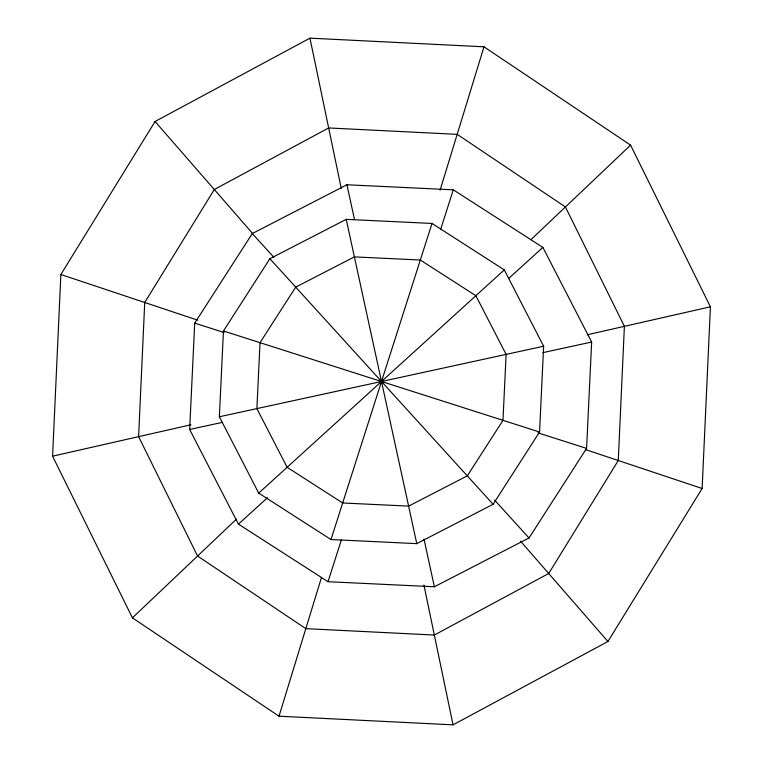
<?xml version="1.0" encoding="UTF-8"?>
<svg xmlns="http://www.w3.org/2000/svg" width="763" height="763" viewBox="0 0 763 763"><rect width="100%" height="100%" fill="white"/><g stroke="black" fill="none" stroke-linecap="round" stroke-linejoin="round"><path stroke-width="1.14" d="M52.58 456.198L60.868 274.508L155.07 121.498L309.95 38.15L483.99 46.801L630.581 145.142L710.42 306.802L702.132 488.492L607.93 641.502L453.05 724.85L279.01 716.199L132.419 617.858L52.58 456.198L190.903 424.781M189.653 429.483L194.718 323.13L252.286 233.554L346.927 184.76L453.289 189.825L542.865 247.393L591.649 342.034L586.585 448.396L529.017 537.972L434.376 586.766L328.014 581.702L238.438 524.133L189.653 429.483L222.186 422.406M219.362 416.77L223.445 330.98L269.883 258.714L346.23 219.362L432.02 223.445L504.286 269.883L543.638 346.23L539.555 432.02L493.117 504.286L416.77 543.638L330.98 539.555L258.714 493.117L219.362 416.77L543.638 346.23M279.01 716.199L321.509 577.4M440.098 190.159L483.99 46.801M330.98 539.555L432.02 223.445M328.014 581.702L341.414 539.794M440.613 229.463L453.289 189.825M132.419 617.858L236.425 519.164M530.886 239.735L630.581 145.142M258.714 493.117L504.286 269.883M238.438 524.133L267.479 497.734M508.549 278.581L542.865 247.393M587.205 334.785L710.42 306.802M542.855 352.649L591.649 342.034M223.445 330.98L539.555 432.02M194.718 323.13L224.16 332.544M537.886 432.821L586.585 448.396M60.868 274.508L197.722 320.174M585.574 449.598L702.132 488.492M252.286 233.554L273.879 257.303M494.624 500.137L529.017 537.972M269.883 258.714L493.117 504.286M155.07 121.498L252.582 233.468M520.576 541.196L607.93 641.502M346.927 184.76L354.509 219.61M424.018 539.126L434.376 586.766M346.23 219.362L416.77 543.638M309.95 38.15L341.261 188.432M423.913 585.03L453.05 724.85M144.732 302.491L138.608 436.655L197.569 556.036L305.81 628.655L434.338 635.045L548.702 573.499L618.268 460.509L624.392 326.345L565.431 206.964L457.19 134.345L328.662 127.955L214.298 189.501L144.732 302.491M260.021 342.663L256.883 408.615L287.126 467.29L342.663 502.979L408.615 506.117L467.29 475.874L502.979 420.337L506.117 354.385L475.874 295.71L420.337 260.021L354.385 256.883L295.71 287.126L260.021 342.663"/></g></svg>
